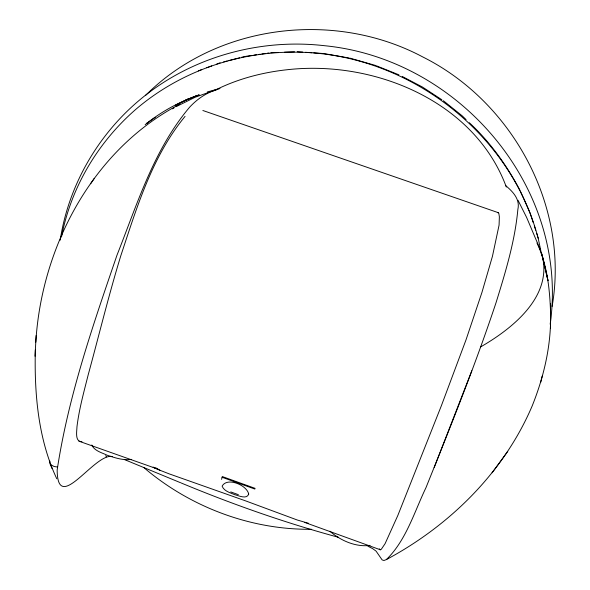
<?xml version="1.0" encoding="UTF-8"?>
<svg xmlns="http://www.w3.org/2000/svg" width="590" height="590" viewBox="0 0 590 590"><rect width="100%" height="100%" fill="white"/><g stroke="black" fill="none" stroke-linecap="round" stroke-linejoin="round"><path stroke-width="0.89" d="M367.872 546.192L372.71 548.663L376.103 551.163L382.143 559.917L383.972 560.5L386.362 559.586C449.565 525.712 503.764 472.531 532.143 406.023C544.282 375.874 551.702 343.432 550.492 310.79C549.688 287.92 546.886 263.922 536.981 243.043M550.441 328.276L550.536 303.555M35.341 349.936C34.294 393.368 38.055 438.975 56.788 478.763M35.813 342.141C41.566 246.568 92.719 149.727 179.345 104.445M35.024 356.213L36.145 335.474M506.331 187.045C474.751 101.384 374.709 60.217 288.2 69.62C262.771 72.26 237.453 78.861 214.635 90.425C205.003 93.604 196.588 99.732 189.715 107.1C153.769 149.558 137.131 204.317 116.982 255.19C92.888 325.415 68.285 396.369 57.171 469.994C57.414 515.542 94.902 452.139 112.543 456.594M49.855 461.07L49.685 462.929L52.038 468.571M552.115 306.417C569.475 206.493 512.688 101.805 422.713 56.92C334.338 9.868 216.626 23.984 145.383 95.602M550.168 324.183C569.608 187.893 459.278 58.838 324.441 45.696C258.184 38.055 188.903 57.813 138.053 101.325C96.834 136.519 68.352 186.514 60.195 240.182M221.575 479.368L222.305 476.558L255.064 488.343L254.821 489.044L222.069 477.266M61.515 236.951C70.859 187.554 97.999 142.161 135.884 109.29C180.12 71.368 238.404 51.404 296.497 52.178C406.215 52.916 510.291 131.555 538.117 238.176M540.683 382.401L542.262 375.992M386.362 559.586C406.193 540.329 414.239 512.076 425.958 487.694C450.583 426.511 475.201 365.247 496.05 302.655C505.475 272.204 514.937 241.332 517.858 209.45C520.262 199.199 512.806 191.662 505.726 185.636M434.188 467.553L471.808 370.741M90.617 183.763L94.341 178.298M492.097 472.782L507.732 451.409M185.061 116.378C152.161 156.313 136.895 207.238 120.862 255.573C108.774 295 99.039 335.098 88.183 374.871C83.868 392.04 79.097 409.187 76.966 426.806C76.855 431.386 74.738 441.947 81.951 441.696M145.147 124.741L147.412 122.853M155.251 117.38L146.445 123.612C162.198 111.045 180.186 101.443 199.214 94.843L185.843 100.197L175.547 105.322L188.166 99.024L185.843 100.197L196.367 95.779M480.754 346.846C512.725 328.387 553.774 295.87 541.716 253.737L547.999 280.67L542.763 257.624M172.494 108.848L174.006 107.941M370.085 545.359C355.977 547.373 340.408 540.595 329.943 531.221M216.368 89.628L195.202 97.225L176.277 106.584M219.981 88.5L214.826 90.351M213.676 90.779L214.657 90.351M198.343 70.874L201.692 69.627M206.714 67.761L211.736 65.896M216.766 64.037L220.114 62.791M207.274 91.981L217.526 89.142M223.662 61.884L227.209 60.977M228.979 60.527L239.621 57.805M241.399 57.355L244.946 56.448M131.452 459.389C123.177 460.598 114.888 457.803 107.129 455.2C101.797 452.641 94.311 450.871 91.789 444.993M497.945 212.732L498.808 213.248L499.369 216.818L499.074 225.122L492.458 256.252L481.919 292.485L466.004 339.884L441.305 405.898L397.83 515.468L385.1 543.648L381.273 549.312L380.056 549.836L379.296 548.825M245.831 56.323L252.078 55.416M253.855 55.158L256.532 54.774M258.317 54.516L260.094 54.258M261.879 54L265.448 53.483M267.226 53.225L269.011 52.967M270.795 52.702L278.089 52.436M284.476 52.193L294.506 51.817M311.675 529.296C251.65 529.923 192.119 507.784 146.069 469.47L144.048 467.627M297.242 51.721L302.744 52.097M305.487 52.289L311.904 52.731M313.74 52.857L323.822 53.55L349.162 58.012M57.326 466.992L54.11 466.513L50.312 464.463M308.481 523.286L297.316 520.026L245.521 500.844L169.101 473.836L159.514 470.09L156.394 468.062M338.535 537.313C284.926 522.784 232.438 504.295 181.167 482.974M350.062 58.174L375.513 65.453M202.849 110.492L498.395 212.71M78.883 441.165L157.493 468.991L153.112 467.162L160.377 470.481M230.756 491.927L238.36 494.663M304.58 522.371L380.462 549.821M124.542 459.603L180.518 482.716M376.346 65.785L398.921 74.834M402.196 76.442L422.455 87.04L441.844 99.74M443.333 100.72L462.206 115.854L466.071 119.6M469.301 122.72C490.128 141.984 506.795 165.377 520.026 190.393M105.713 455.605L106.407 456.844M518.013 200.268L526.627 217.445L540.381 249.939M520.395 191.234L530.13 213.101L533.198 222.496M534.319 225.911L535.713 230.181M536.826 233.603L537.667 236.162M537.94 237.018L541.524 254.15M248.7 494.103C246.79 499.605 238.832 495.674 234.731 494.678C230.211 492.702 224.06 491.204 222.12 486.175C227.01 476.809 246.959 485.061 248.7 494.103"/></g></svg>
